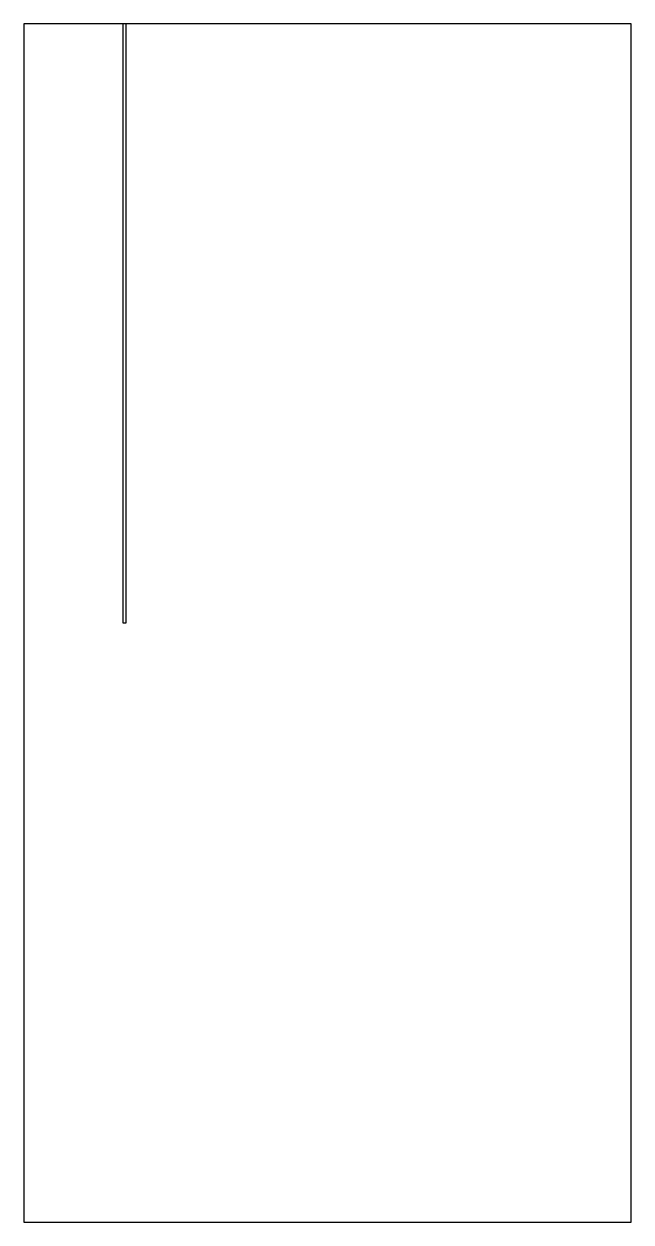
# Model space of a CAD drawing. Header units: millimetres. Extents: x 0 to 583, y 0 to 1150.
import ezdxf

# ---------------------------------------------------------------- set-up
doc = ezdxf.new("R2010")
doc.units = ezdxf.units.MM
doc.layers.add('OUTLINE', color=5, linetype='Continuous')
doc.layers.add('SLOT', color=1, linetype='Continuous')

msp = doc.modelspace()

# ---------------------------------------------------------------- linework, layer by layer
at = {"layer": 'OUTLINE'}
msp.add_lwpolyline([(0, 0), (582.7, 0), (582.7, 1150), (0, 1150), (0, 0)], close=True, dxfattribs=at)
at = {"layer": 'SLOT'}
msp.add_lwpolyline([(95, 575), (98.1, 575), (98.1, 1150), (95, 1150), (95, 575)], close=True, dxfattribs=at)

doc.saveas('drawing.dxf')
